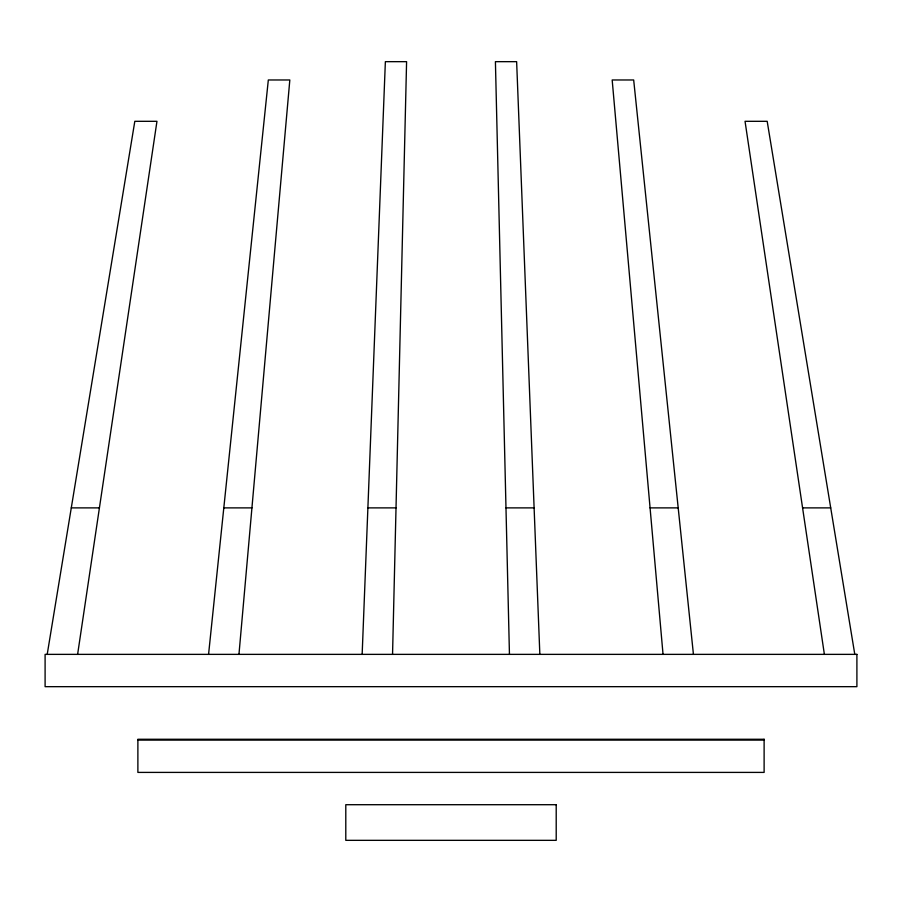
<?xml version="1.0" encoding="UTF-8"?>
<svg xmlns="http://www.w3.org/2000/svg" width="902" height="902" viewBox="0 0 902 902"><rect width="100%" height="100%" fill="white"/><g stroke="black" fill="none" stroke-linecap="round" stroke-linejoin="round"><path stroke-width="1.35" d="M392.55 654.367L406.588 61.663L385.368 61.663L362.153 654.367M238.962 654.367L289.824 79.974L268.322 79.974L208.565 654.367M77.617 654.367L156.959 121.308L134.815 121.308L47.208 654.367M71.281 507.882L99.412 507.882M223.797 507.882L251.94 507.882M367.892 507.882L396.023 507.882M505.977 507.882L534.108 507.882M650.06 507.882L678.203 507.882M802.588 507.882L830.719 507.882M137.882 740.102L764.118 740.102M854.792 654.367L767.185 121.308L745.041 121.308L824.383 654.367M693.435 654.367L633.678 79.974L612.176 79.974L663.038 654.367M539.847 654.367L516.632 61.663L495.412 61.663L509.45 654.367M856.9 654.367L45.1 654.367L45.1 686.67L856.9 686.67L856.9 654.367M764.118 739.268L137.882 739.268L137.882 772.405L764.118 772.405L764.118 739.268M556.207 804.708L345.793 804.708L345.793 840.337L556.207 840.337L556.207 804.708"/></g></svg>
